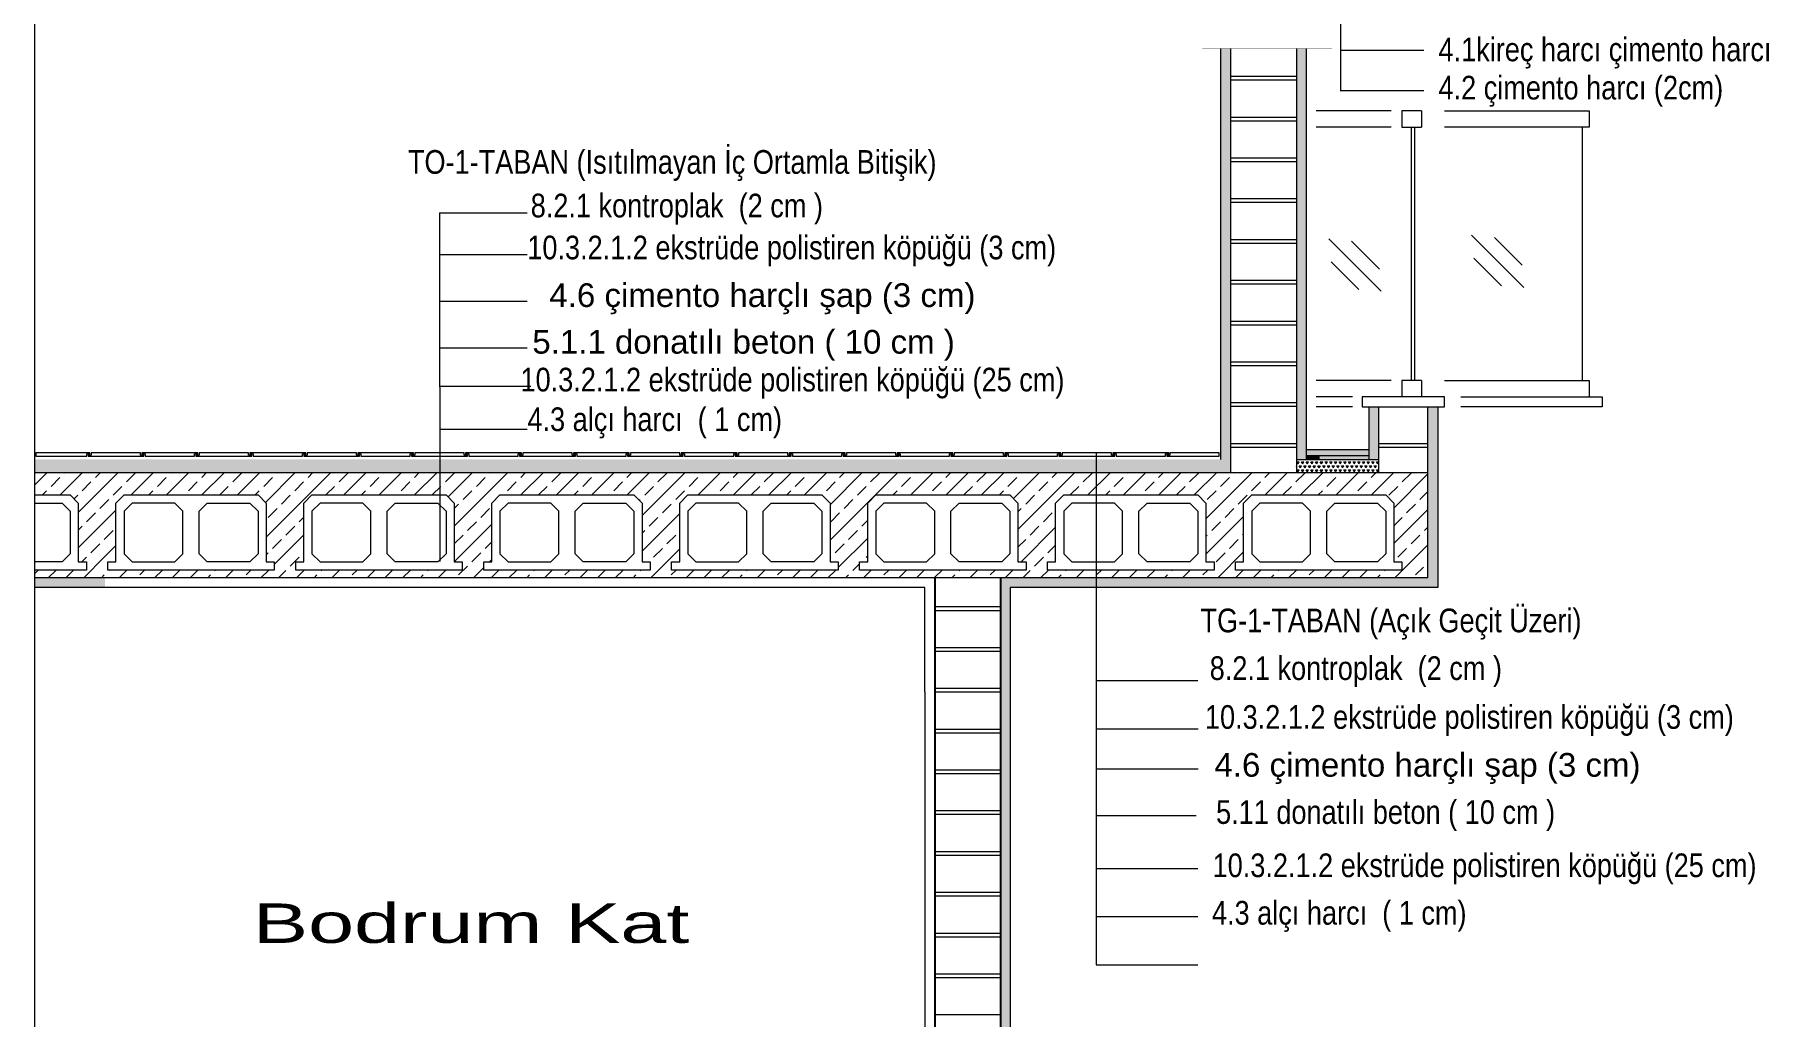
# Model space of a CAD drawing. Header units: millimetres. Extents: x 708 to 46452, y -4963 to 3960.
# Drawn here: x 39282 to 40447, y 2012 to 2674 of the extents above; entities that cross this region are included whole.
import ezdxf

# ---------------------------------------------------------------- set-up
doc = ezdxf.new("R2010")
doc.units = ezdxf.units.MM
doc.linetypes.add('DOT2', pattern=[0.125, 0, -0.125])
for name, color, linetype, lineweight in [('1', 7, 'Continuous', 0), ('101', 252, 'Continuous', 0), ('103', 31, 'Continuous', 0), ('156', 254, 'Continuous', 0), ('160', 254, 'Continuous', 0), ('20', 1, 'Continuous', 0), ('40', 4, 'Continuous', 0), ('60', 230, 'Continuous', 0), ('61', 251, 'Continuous', 0), ('80', 3, 'Continuous', 0)]:
    doc.layers.add(name, color=color, linetype=linetype, lineweight=lineweight)
doc.layers.add('2', color=2, linetype='Continuous')
doc.styles.add('GENERATED_STYLE_1', font='arial.ttf')
doc.styles.add('GENERATED_STYLE_8', font='arial.ttf')
doc.linetypes.add('BATTING', pattern='A,0.0001,-0.1,[134,ltypeshp.shx,S=0.1,R=0,X=-0.1,Y=0],-0.2,[134,ltypeshp.shx,S=0.1,R=180,X=0.1,Y=0],-0.1', length=0.4001)
pattern_1 = [(45, (-345275.083, -3578713.454), (-11.95481533, 11.95481533), []), (45, (-345263.128, -3578713.454), (-11.95481533, 11.95481533), [8.45333099, -4.226665494])]
pattern_2 = [(60, (-100241.3509, -904186.3192), (-1.575489185, 2.728827319), [1.575489188, -1.575489188]), (120, (-100241.3509, -904186.3192), (-3.150978374, 2e-09), [1.575489188, -1.575489188]), (1e-14, (-100242.1386, -904184.9548), (1.575489188, 2.7288273175), [1.575489188, -1.575489188])]

msp = doc.modelspace()

# ---------------------------------------------------------------- hatches: boundary and pattern name
at = {"layer": '101', "linetype": 'Continuous'}
for points in [[(40089.21, 2664.696), (40082.554, 2664.696), (40082.554, 2387.56), (40089.21, 2387.56)], [(40133.585, 2387.56), (40140.241, 2387.56), (40140.241, 2664.696), (40133.585, 2664.696)], [(39933.9, 1721.943), (39940.556, 1721.943), (39940.556, 2301.083), (40228.99, 2301.083), (40228.99, 2423.112), (40222.334, 2423.112), (40222.334, 2307.739), (39933.9, 2307.739)], [(40189.053, 2423.112), (40182.397, 2423.112), (40182.397, 2387.56), (40189.053, 2387.56)], [(39282.227, 2301.083), (39329.684, 2301.083), (39329.684, 2307.739), (39282.227, 2307.739)]]:
    msp.add_hatch(color=256, dxfattribs=at).paths.add_polyline_path(points)
h = msp.add_hatch(dxfattribs=at)
h.set_pattern_fill('JIS_LC_8A', color=256, scale=0.106417, style=0, pattern_type=2)
h.set_pattern_definition([(1e-14, (-345164.146, -3578713.454), (0, 27.5235132), []), (1e-14, (-345161.65, -3578715.95), (0, 27.5235132), [])])
h.paths.add_polyline_path([(40089.21, 2378.738), (40133.585, 2378.738), (40133.585, 2664.696), (40089.21, 2664.696)])
h = msp.add_hatch(dxfattribs=at)
h.set_pattern_fill('JIS_LC_8A', color=256, scale=0.106417, style=0, pattern_type=2)
h.set_pattern_definition([(1e-14, (-345452.58, -3578713.454), (0, 27.5235132), []), (1e-14, (-345450.085, -3578715.95), (0, 27.5235132), [])])
h.paths.add_polyline_path([(40222.334, 2423.112), (40189.053, 2423.112), (40189.053, 2378.738), (40222.334, 2378.738)])
h = msp.add_hatch(dxfattribs=at)
h.set_pattern_fill('ANSI33', color=256, scale=0.106417, style=0, pattern_type=2)
h.set_pattern_definition(pattern_1)
h.paths.add_polyline_path([(39329.684, 2378.738), (39282.227, 2378.738), (39282.227, 2363.61), (39306.252, 2363.61), (39311.73, 2358.132), (39311.73, 2318.465), (39317.208, 2318.465), (39317.208, 2312.987), (39282.227, 2312.987), (39282.227, 2307.739), (39329.684, 2307.739)])
h = msp.add_hatch(dxfattribs=at)
h.set_pattern_fill('ANSI33', color=256, scale=0.106417, style=0, pattern_type=2)
h.set_pattern_definition(pattern_1)
h.paths.add_polyline_path([(40222.334, 2378.738), (39329.684, 2378.738), (39329.684, 2307.739), (40222.334, 2307.739), (40222.334, 2312.987), (40219.235, 2312.987), (40219.235, 2318.465), (40222.334, 2318.465)])
h.paths.add_polyline_path([(39444.006, 2312.987), (39331.651, 2312.987), (39331.651, 2318.465), (39337.129, 2318.465), (39337.129, 2358.132), (39342.608, 2363.61), (39433.049, 2363.61), (39438.528, 2358.132), (39438.528, 2318.465), (39444.006, 2318.465)], flags=0)
h.paths.add_polyline_path([(39458.449, 2312.987), (39458.449, 2318.465), (39463.927, 2318.465), (39463.927, 2358.132), (39469.405, 2363.61), (39559.847, 2363.61), (39565.325, 2358.132), (39565.325, 2318.465), (39570.804, 2318.465), (39570.804, 2312.987)], flags=0)
h.paths.add_polyline_path([(39697.601, 2312.987), (39585.247, 2312.987), (39585.247, 2318.465), (39590.725, 2318.465), (39590.725, 2358.132), (39596.203, 2363.61), (39686.645, 2363.61), (39692.123, 2358.132), (39692.123, 2318.465), (39697.601, 2318.465)], flags=0)
h.paths.add_polyline_path([(39712.044, 2312.987), (39712.044, 2318.465), (39717.523, 2318.465), (39717.523, 2358.132), (39723.001, 2363.61), (39813.443, 2363.61), (39818.921, 2358.132), (39818.921, 2318.465), (39824.399, 2318.465), (39824.399, 2312.987)], flags=0)
h.paths.add_polyline_path([(39838.842, 2318.465), (39844.32, 2318.465), (39844.32, 2358.132), (39849.799, 2363.61), (39940.24, 2363.61), (39945.718, 2358.132), (39945.718, 2318.465), (39951.197, 2318.465), (39951.197, 2312.987), (39838.842, 2312.987)], flags=0)
h.paths.add_polyline_path([(39965.64, 2312.987), (39965.64, 2318.465), (39971.118, 2318.465), (39971.118, 2358.132), (39976.596, 2363.61), (40067.038, 2363.61), (40072.516, 2358.132), (40072.516, 2318.465), (40077.994, 2318.465), (40077.994, 2312.987)], flags=0)
h.paths.add_polyline_path([(40092.438, 2318.465), (40097.916, 2318.465), (40097.916, 2358.132), (40103.394, 2363.61), (40193.836, 2363.61), (40199.314, 2358.132), (40199.314, 2318.465), (40204.792, 2318.465), (40204.792, 2312.987), (40092.438, 2312.987)], flags=0)
at = {"layer": '103', "linetype": 'Continuous'}
h = msp.add_hatch(dxfattribs=at)
h.set_pattern_fill('TRIANG', color=256, scale=0.106417, style=0, pattern_type=2)
h.set_pattern_definition(pattern_2)
h.paths.add_polyline_path([(39282.227, 2378.738), (40089.21, 2378.738), (40089.21, 2387.56), (39282.227, 2387.56)])
h = msp.add_hatch(dxfattribs=at)
h.set_pattern_fill('TRIANG', color=256, scale=0.106417, style=0, pattern_type=2)
h.set_pattern_definition(pattern_2)
h.paths.add_polyline_path([(40189.053, 2387.56), (40133.585, 2387.56), (40133.585, 2378.738), (40189.053, 2378.738)])
at = {"layer": '156', "linetype": 'Continuous'}
h = msp.add_hatch(dxfattribs=at)
h.set_pattern_fill('AR_SAND', color=256, scale=0.106417, style=0, pattern_type=2)
h.set_pattern_definition([(37.5, (-901604.1349, -8959340.0011), (-0.028229796473, 0.863485365304), [0, -0.68117166519, 0, -0.7618367308, 0, -0.728226286796]), (7.5, (-901604.1349, -8959340.0011), (0.7931064114, 1.2647144307), [0, -0.3674741878, 0, -0.613950777176, 0, -0.23527310804]), (327.5, (-901604.6861, -8959340.0011), (1.395569804155, 0.00253566484), [0, -0.224069626706, 0, -0.806650656143, 0, -1.05312724552]), (317.5, (-901604.6861, -8959340.0011), (1.34716385256, 0.39332039562), [0, -0.112034813353, 0, -0.52880431903, 0, -0.60498799211])])
h.paths.add_polyline_path([(40182.397, 2394.176), (40140.241, 2394.176), (40140.241, 2390.118), (40182.397, 2390.118)])
at = {"layer": '61', "linetype": 'Continuous'}
h = msp.add_hatch(dxfattribs=at)
h.set_pattern_fill('AR_CONC', color=256, scale=0.106417, style=0, pattern_type=2)
h.set_pattern_definition([(50, (-100188.71818, -904186.3192), (-0.39159093277, 0.03425975088), [0.04094640515, -0.45041045667]), (355, (-100188.7182, -904186.3192), (-0.07575283006, 0.41066094447), [0.03275712412, -0.36032962096]), (100.4514447, (-100188.68555, -904186.32206), (0.31583810168, 0.37640117686), [0.03479908975, -0.38279030494]), (46.1842, (-100188.7182, -904186.21), (-0.58266205966, 0.09036651932), [0.06141960773, -0.675615685]), (96.63555761, (-100188.6696, -904186.21754), (0.51028062245, 0.53182206525), [0.052198656, -0.57418597597]), (351.18415117, (-100188.7182, -904186.21), (0.51028062248, 0.53182206522), [0.0491356154, -0.5404919718]), (21, (-100188.6636, -904186.2373), (-0.32588263999, 0.21981061616), [0.04094640515, -0.45041045667]), (326, (-100188.6636, -904186.2373), (0.13283836703, 0.39589685485), [0.03275712412, -0.36032836534]), (71.451445, (-100188.63643, -904186.25563), (0.4587210063, 0.17608624073), [0.03479908975, -0.38278964506]), (37.5, (-100188.71818, -904186.3192), (0.006638698165, 0.181744088155), [0, -0.35596074879, 0, -0.365787886025, 0, -0.36169324551]), (7.5, (-100188.71818, -904186.3192), (0.143623358177, 0.21532989002), [0, -0.20855369024, 0, -0.34777146776, 0, -0.137852897345]), (327.5, (-100188.83993, -904186.3192), (-0.291440810735, 0.012313463125), [0, -0.136488017174, 0, -0.42584261358, 0, -0.5650603911]), (317.5, (-100188.89452, -904186.3192), (0.31839146855, 0.05465214716), [0, -0.177434422326, 0, -0.28280317158, 0, -0.40127477049])])
h.paths.add_polyline_path([(40140.241, 2387.56), (40149.285, 2387.56), (40149.285, 2390.118), (40140.241, 2390.118)])
h = msp.add_hatch(dxfattribs=at)
h.set_pattern_fill('AR_CONC', color=256, scale=0.106417, style=0, pattern_type=2)
h.set_pattern_definition([(50, (-100428.50554, -904186.3192), (-0.39159093277, 0.03425975088), [0.04094640515, -0.45041045667]), (355, (-100428.50554, -904186.3192), (-0.07575283006, 0.41066094447), [0.03275712412, -0.36032962096]), (100.4514447, (-100428.4729, -904186.32206), (0.31583810168, 0.37640117686), [0.03479908975, -0.38279030494]), (46.1842, (-100428.50554, -904186.21), (-0.58266205966, 0.09036651932), [0.06141960773, -0.675615685]), (96.63555761, (-100428.457, -904186.21754), (0.51028062245, 0.53182206525), [0.052198656, -0.57418597597]), (351.18415117, (-100428.50554, -904186.21), (0.51028062248, 0.53182206522), [0.0491356154, -0.5404919718]), (21, (-100428.45094, -904186.2373), (-0.32588263999, 0.21981061616), [0.04094640515, -0.45041045667]), (326, (-100428.45094, -904186.2373), (0.13283836703, 0.39589685485), [0.03275712412, -0.36032836534]), (71.451445, (-100428.4238, -904186.25563), (0.4587210063, 0.17608624073), [0.03479908975, -0.38278964506]), (37.5, (-100428.50554, -904186.3192), (0.006638698165, 0.181744088155), [0, -0.35596074879, 0, -0.365787886025, 0, -0.36169324551]), (7.5, (-100428.50554, -904186.3192), (0.143623358177, 0.21532989002), [0, -0.20855369024, 0, -0.34777146776, 0, -0.137852897345]), (327.5, (-100428.62728, -904186.3192), (-0.291440810735, 0.012313463125), [0, -0.136488017174, 0, -0.42584261358, 0, -0.5650603911]), (317.5, (-100428.68188, -904186.3192), (0.31839146855, 0.05465214716), [0, -0.177434422326, 0, -0.28280317158, 0, -0.40127477049])])
h.paths.add_polyline_path([(40158.656, 2390.118), (40140.241, 2390.118), (40140.241, 2387.56), (40158.656, 2387.56)])
h = msp.add_hatch(dxfattribs=at)
h.set_pattern_fill('AR_CONC', color=256, scale=0.106417, style=0, pattern_type=2)
h.set_pattern_definition([(50, (-100251.00777, -904186.3192), (-0.39159093277, 0.03425975088), [0.04094640515, -0.45041045667]), (355, (-100251.00777, -904186.3192), (-0.07575283006, 0.41066094447), [0.03275712412, -0.36032962096]), (100.4514447, (-100250.97514, -904186.32206), (0.31583810168, 0.37640117686), [0.03479908975, -0.38279030494]), (46.1842, (-100251.00777, -904186.21), (-0.58266205966, 0.09036651932), [0.06141960773, -0.675615685]), (96.63555761, (-100250.9592, -904186.21754), (0.51028062245, 0.53182206525), [0.052198656, -0.57418597597]), (351.18415117, (-100251.0078, -904186.21), (0.51028062248, 0.53182206522), [0.0491356154, -0.5404919718]), (21, (-100250.95318, -904186.2373), (-0.32588263999, 0.21981061616), [0.04094640515, -0.45041045667]), (326, (-100250.95318, -904186.2373), (0.13283836703, 0.39589685485), [0.03275712412, -0.36032836534]), (71.451445, (-100250.92602, -904186.25563), (0.4587210063, 0.17608624073), [0.03479908975, -0.38278964506]), (37.5, (-100251.00777, -904186.3192), (0.006638698165, 0.181744088155), [0, -0.35596074879, 0, -0.365787886025, 0, -0.36169324551]), (7.5, (-100251.00777, -904186.3192), (0.143623358177, 0.21532989002), [0, -0.20855369024, 0, -0.34777146776, 0, -0.137852897345]), (327.5, (-100251.12952, -904186.3192), (-0.291440810735, 0.012313463125), [0, -0.136488017174, 0, -0.42584261358, 0, -0.5650603911]), (317.5, (-100251.18412, -904186.3192), (0.31839146855, 0.05465214716), [0, -0.177434422326, 0, -0.28280317158, 0, -0.40127477049])])
h.paths.add_polyline_path([(40149.285, 2387.56), (40182.397, 2387.56), (40182.397, 2390.118), (40149.285, 2390.118)])
h = msp.add_hatch(dxfattribs=at)
h.set_pattern_fill('AR_CONC', color=256, scale=0.106417, style=0, pattern_type=2)
h.set_pattern_definition([(50, (-100366.21595, -904186.3192), (-0.39159093277, 0.03425975088), [0.04094640515, -0.45041045667]), (355, (-100366.21595, -904186.3192), (-0.07575283006, 0.41066094447), [0.03275712412, -0.36032962096]), (100.4514447, (-100366.1833, -904186.32206), (0.31583810168, 0.37640117686), [0.03479908975, -0.38279030494]), (46.1842, (-100366.21595, -904186.21), (-0.58266205966, 0.09036651932), [0.06141960773, -0.675615685]), (96.63555761, (-100366.1674, -904186.21754), (0.51028062245, 0.53182206525), [0.052198656, -0.57418597597]), (351.18415117, (-100366.21595, -904186.21), (0.51028062248, 0.53182206522), [0.0491356154, -0.5404919718]), (21, (-100366.16135, -904186.2373), (-0.32588263999, 0.21981061616), [0.04094640515, -0.45041045667]), (326, (-100366.16135, -904186.2373), (0.13283836703, 0.39589685485), [0.03275712412, -0.36032836534]), (71.451445, (-100366.1342, -904186.25563), (0.4587210063, 0.17608624073), [0.03479908975, -0.38278964506]), (37.5, (-100366.21595, -904186.3192), (0.006638698165, 0.181744088155), [0, -0.35596074879, 0, -0.365787886025, 0, -0.36169324551]), (7.5, (-100366.21595, -904186.3192), (0.143623358177, 0.21532989002), [0, -0.20855369024, 0, -0.34777146776, 0, -0.137852897345]), (327.5, (-100366.33769, -904186.3192), (-0.291440810735, 0.012313463125), [0, -0.136488017174, 0, -0.42584261358, 0, -0.5650603911]), (317.5, (-100366.3923, -904186.3192), (0.31839146855, 0.05465214716), [0, -0.177434422326, 0, -0.28280317158, 0, -0.40127477049])])
h.paths.add_polyline_path([(40182.397, 2390.118), (40158.656, 2390.118), (40158.656, 2387.56), (40182.397, 2387.56)])

# ---------------------------------------------------------------- linework, layer by layer
at = {"layer": '1', "linetype": 'Continuous'}
for p, q in [((40163.326, 2756.943), (40163.419, 2636.468)), ((40163.157, 2663.691), (40219.644, 2663.691)), ((40163.249, 2663.691), (40219.551, 2663.691)), ((40163.342, 2663.691), (40219.644, 2663.691)), ((40163.186, 2636.468), (40219.551, 2636.468)), ((39555.366, 2554.03), (39555.561, 2318.666)), ((39555.366, 2554.03), (39614.639, 2554.03)), ((39555.561, 2525.933), (39614.639, 2525.933)), ((39555.561, 2494.454), (39614.639, 2494.454)), ((39555.561, 2462.975), (39614.639, 2462.975)), ((39555.561, 2436.962), (39616.989, 2436.962)), ((39555.561, 2408.081), (39614.639, 2408.081)), ((39998.572, 2391.997), (39998.483, 2046.631)), ((39998.618, 2238.374), (40067.061, 2238.374)), ((39882.869, 2230.736), (39882.869, 1728.559)), ((39940.556, 2230.736), (39940.556, 1728.559)), ((39998.631, 2205.829), (40067.3, 2205.829)), ((39998.517, 2178.919), (40067.3, 2178.919)), ((39998.517, 2147.441), (40065.876, 2147.441)), ((39998.67, 2111.721), (40067.1, 2111.721)), ((39998.47, 2079.176), (40067.1, 2079.176)), ((39998.483, 2046.631), (40067.1, 2046.631)), ((39998.483, 2046.631), (40067.1, 2046.631))]:
    msp.add_line(p, q, dxfattribs=at)
at = {"layer": '1', "linetype": 'Continuous', "flags": 128}
for points in [[(40082.554, 2387.56), (40082.554, 2664.696)], [(40140.241, 2664.696), (40140.241, 2387.56)], [(40228.99, 2423.112), (40228.99, 2301.083), (39940.556, 2301.083), (39940.556, 2230.736)], [(40182.397, 2423.112), (40182.397, 2387.56)], [(39882.869, 2230.736), (39882.869, 2301.083), (39282.227, 2301.083)]]:
    msp.add_lwpolyline(points, dxfattribs=at)
at = {"layer": '101', "linetype": 'Continuous'}
for p, q in [((39889.525, 2288.278), (39933.9, 2288.278)), ((39889.525, 2285.783), (39933.9, 2285.783)), ((39889.525, 2260.755), (39933.9, 2260.755)), ((39889.525, 2258.26), (39933.9, 2258.26)), ((39889.525, 2233.231), (39933.9, 2233.231)), ((39889.525, 2230.736), (39933.9, 2230.736)), ((39889.525, 2205.708), (39933.9, 2205.708)), ((39889.525, 2203.213), (39933.9, 2203.213)), ((39889.525, 2178.184), (39933.9, 2178.184)), ((39889.525, 2175.689), (39933.9, 2175.689)), ((39889.525, 2150.661), (39933.9, 2150.661)), ((39889.525, 2148.166), (39933.9, 2148.166)), ((39889.525, 2123.137), (39933.9, 2123.137)), ((39889.525, 2120.642), (39933.9, 2120.642)), ((39889.525, 2095.614), (39933.9, 2095.614)), ((39889.525, 2093.119), (39933.9, 2093.119)), ((39889.525, 2068.09), (39933.9, 2068.09)), ((39889.525, 2065.595), (39933.9, 2065.595)), ((39889.525, 2040.567), (39933.9, 2040.567)), ((39889.525, 2038.072), (39933.9, 2038.072)), ((39889.525, 2013.043), (39933.9, 2013.043))]:
    msp.add_line(p, q, dxfattribs=at)
at = {"layer": '103', "linetype": 'BATTING'}
msp.add_line((40133.585, 2387.56), (40189.053, 2387.56), dxfattribs=at)
at = {"layer": '160', "linetype": 'Continuous'}
for p, q in [((40089.21, 2664.696), (40089.21, 2378.738)), ((40133.585, 2664.696), (40133.585, 2378.738)), ((40189.053, 2423.112), (40189.053, 2378.738)), ((40189.053, 2423.112), (40222.334, 2423.112))]:
    msp.add_line(p, q, dxfattribs=at)
at = {"layer": '160', "linetype": 'Continuous', "flags": 128}
msp.add_lwpolyline([(40222.334, 2378.738), (40222.334, 2423.112), (40233.427, 2423.112), (40233.427, 2429.769), (40177.959, 2429.769), (40177.959, 2423.112), (40189.053, 2423.112)], dxfattribs=at)
at = {"layer": '2', "linetype": 'DOT2'}
msp.add_line((40157.53, 2664.696), (40070.168, 2664.696), dxfattribs=at)
at = {"layer": '2', "linetype": 'Continuous'}
for p, q in [((39889.525, 2307.739), (39889.525, 1721.943)), ((39933.9, 2307.739), (39933.9, 1721.943))]:
    msp.add_line(p, q, dxfattribs=at)
at = {"layer": '20', "linetype": 'Continuous'}
for p, q in [((39282.227, 3751.737), (39282.227, 1432.287)), ((40211.24, 2440.862), (40211.24, 2611.704)), ((40213.459, 2440.862), (40213.459, 2611.704))]:
    msp.add_line(p, q, dxfattribs=at)
at = {"layer": '20', "linetype": 'Continuous', "flags": 128}
for points in [[(39282.227, 2363.61), (39306.252, 2363.61), (39311.73, 2358.132), (39311.73, 2318.465), (39317.208, 2318.465), (39317.208, 2312.987), (39282.227, 2312.987)], [(39282.227, 2358.132), (39300.773, 2358.132), (39306.252, 2352.654), (39306.252, 2323.944), (39300.773, 2318.465), (39282.227, 2318.465)]]:
    msp.add_lwpolyline(points, dxfattribs=at)
for points in [[(39433.049, 2363.61), (39438.528, 2358.132), (39438.528, 2318.465), (39444.006, 2318.465), (39444.006, 2312.987), (39331.651, 2312.987), (39331.651, 2318.465), (39337.129, 2318.465), (39337.129, 2358.132), (39342.608, 2363.61)], [(39348.086, 2358.132), (39342.608, 2352.654), (39342.608, 2323.944), (39348.086, 2318.465), (39376.872, 2318.465), (39382.35, 2323.944), (39382.35, 2352.654), (39376.872, 2358.132)], [(39427.571, 2358.132), (39433.049, 2352.654), (39433.049, 2323.944), (39427.571, 2318.465), (39398.785, 2318.465), (39393.307, 2323.944), (39393.307, 2352.654), (39398.785, 2358.132)], [(39559.847, 2363.61), (39565.325, 2358.132), (39565.325, 2318.465), (39570.804, 2318.465), (39570.804, 2312.987), (39458.449, 2312.987), (39458.449, 2318.465), (39463.927, 2318.465), (39463.927, 2358.132), (39469.405, 2363.61)], [(39474.884, 2358.132), (39469.405, 2352.654), (39469.405, 2323.944), (39474.884, 2318.465), (39503.67, 2318.465), (39509.148, 2323.944), (39509.148, 2352.654), (39503.67, 2358.132)], [(39554.369, 2358.132), (39559.847, 2352.654), (39559.847, 2323.944), (39554.369, 2318.465), (39525.583, 2318.465), (39520.104, 2323.944), (39520.104, 2352.654), (39525.583, 2358.132)], [(39686.645, 2363.61), (39692.123, 2358.132), (39692.123, 2318.465), (39697.601, 2318.465), (39697.601, 2312.987), (39585.247, 2312.987), (39585.247, 2318.465), (39590.725, 2318.465), (39590.725, 2358.132), (39596.203, 2363.61)], [(39601.681, 2358.132), (39596.203, 2352.654), (39596.203, 2323.944), (39601.681, 2318.465), (39630.468, 2318.465), (39635.946, 2323.944), (39635.946, 2352.654), (39630.468, 2358.132)], [(39681.167, 2358.132), (39686.645, 2352.654), (39686.645, 2323.944), (39681.167, 2318.465), (39652.38, 2318.465), (39646.902, 2323.944), (39646.902, 2352.654), (39652.38, 2358.132)], [(39813.443, 2363.61), (39818.921, 2358.132), (39818.921, 2318.465), (39824.399, 2318.465), (39824.399, 2312.987), (39712.044, 2312.987), (39712.044, 2318.465), (39717.523, 2318.465), (39717.523, 2358.132), (39723.001, 2363.61)], [(39728.479, 2358.132), (39723.001, 2352.654), (39723.001, 2323.944), (39728.479, 2318.465), (39757.265, 2318.465), (39762.743, 2323.944), (39762.743, 2352.654), (39757.265, 2358.132)], [(39807.964, 2358.132), (39813.443, 2352.654), (39813.443, 2323.944), (39807.964, 2318.465), (39779.178, 2318.465), (39773.7, 2323.944), (39773.7, 2352.654), (39779.178, 2358.132)], [(39940.24, 2363.61), (39945.718, 2358.132), (39945.718, 2318.465), (39951.197, 2318.465), (39951.197, 2312.987), (39838.842, 2312.987), (39838.842, 2318.465), (39844.32, 2318.465), (39844.32, 2358.132), (39849.799, 2363.61)], [(39855.277, 2358.132), (39849.799, 2352.654), (39849.799, 2323.944), (39855.277, 2318.465), (39884.063, 2318.465), (39889.541, 2323.944), (39889.541, 2352.654), (39884.063, 2358.132)], [(39934.762, 2358.132), (39940.24, 2352.654), (39940.24, 2323.944), (39934.762, 2318.465), (39905.976, 2318.465), (39900.498, 2323.944), (39900.498, 2352.654), (39905.976, 2358.132)], [(40067.038, 2363.61), (40072.516, 2358.132), (40072.516, 2318.465), (40077.994, 2318.465), (40077.994, 2312.987), (39965.64, 2312.987), (39965.64, 2318.465), (39971.118, 2318.465), (39971.118, 2358.132), (39976.596, 2363.61)], [(39982.075, 2358.132), (39976.596, 2352.654), (39976.596, 2323.944), (39982.075, 2318.465), (40010.861, 2318.465), (40016.339, 2323.944), (40016.339, 2352.654), (40010.861, 2358.132)], [(40061.56, 2358.132), (40067.038, 2352.654), (40067.038, 2323.944), (40061.56, 2318.465), (40032.774, 2318.465), (40027.295, 2323.944), (40027.295, 2352.654), (40032.774, 2358.132)], [(40193.836, 2363.61), (40199.314, 2358.132), (40199.314, 2318.465), (40204.792, 2318.465), (40204.792, 2312.987), (40092.438, 2312.987), (40092.438, 2318.465), (40097.916, 2318.465), (40097.916, 2358.132), (40103.394, 2363.61)], [(40108.872, 2358.132), (40103.394, 2352.654), (40103.394, 2323.944), (40108.872, 2318.465), (40137.658, 2318.465), (40143.137, 2323.944), (40143.137, 2352.654), (40137.658, 2358.132)], [(40188.357, 2358.132), (40193.836, 2352.654), (40193.836, 2323.944), (40188.357, 2318.465), (40159.571, 2318.465), (40154.093, 2323.944), (40154.093, 2352.654), (40159.571, 2358.132)]]:
    msp.add_lwpolyline(points, close=True, dxfattribs=at)
at = {"layer": '40', "linetype": 'Continuous'}
for p, q in [((40197.549, 2622.797), (40146.897, 2622.797)), ((40233.427, 2622.797), (40331.051, 2622.797)), ((40331.051, 2622.797), (40331.051, 2611.704)), ((40197.549, 2611.704), (40146.897, 2611.704)), ((40331.051, 2611.704), (40233.427, 2611.704)), ((40326.613, 2440.862), (40326.613, 2611.704)), ((40286.959, 2503.595), (40251.641, 2538.912)), ((40285.84, 2518.589), (40267.101, 2537.327)), ((40271.965, 2504.713), (40253.226, 2523.452)), ((40197.549, 2440.862), (40146.897, 2440.862)), ((40233.427, 2440.862), (40331.051, 2440.862)), ((40331.051, 2440.862), (40331.051, 2429.769)), ((40171.303, 2429.769), (40146.897, 2429.769)), ((40171.303, 2423.112), (40146.897, 2423.112)), ((40244.521, 2429.769), (40339.926, 2429.769)), ((40339.926, 2423.112), (40244.521, 2423.112)), ((40339.926, 2429.769), (40339.926, 2423.112))]:
    msp.add_line(p, q, dxfattribs=at)
at = {"layer": '40', "linetype": 'Continuous', "flags": 128}
msp.add_lwpolyline([(39283.115, 2391.997), (39283.115, 2389.778), (39317.428, 2389.778), (39317.428, 2391.331), (39319.646, 2391.331), (39319.646, 2391.997)], close=True, dxfattribs=at)
for points in [[(39320.534, 2389.778), (39356.033, 2389.778), (39356.033, 2390.444), (39353.815, 2390.444), (39353.815, 2391.997), (39320.534, 2391.997), (39320.534, 2390.444), (39318.315, 2390.444), (39318.315, 2389.778), (39353.815, 2389.778)], [(39390.202, 2391.997), (39354.702, 2391.997), (39354.702, 2391.331), (39356.921, 2391.331), (39356.921, 2389.778), (39390.202, 2389.778), (39390.202, 2391.331), (39392.42, 2391.331), (39392.42, 2391.997), (39356.921, 2391.997)], [(39393.308, 2389.778), (39428.808, 2389.778), (39428.808, 2390.444), (39426.589, 2390.444), (39426.589, 2391.997), (39393.308, 2391.997), (39393.308, 2390.444), (39391.089, 2390.444), (39391.089, 2389.778), (39426.589, 2389.778)], [(39462.976, 2391.997), (39427.476, 2391.997), (39427.476, 2391.331), (39429.695, 2391.331), (39429.695, 2389.778), (39462.976, 2389.778), (39462.976, 2391.331), (39465.195, 2391.331), (39465.195, 2391.997), (39429.695, 2391.997)], [(39466.082, 2389.778), (39501.582, 2389.778), (39501.582, 2390.444), (39499.363, 2390.444), (39499.363, 2391.997), (39466.082, 2391.997), (39466.082, 2390.444), (39463.863, 2390.444), (39463.863, 2389.778), (39499.363, 2389.778)], [(39535.75, 2391.997), (39500.25, 2391.997), (39500.25, 2391.331), (39502.469, 2391.331), (39502.469, 2389.778), (39535.75, 2389.778), (39535.75, 2391.331), (39537.969, 2391.331), (39537.969, 2391.997), (39502.469, 2391.997)], [(39538.856, 2389.778), (39574.356, 2389.778), (39574.356, 2390.444), (39572.137, 2390.444), (39572.137, 2391.997), (39538.856, 2391.997), (39538.856, 2390.444), (39536.637, 2390.444), (39536.637, 2389.778), (39572.137, 2389.778)], [(39608.524, 2391.997), (39573.024, 2391.997), (39573.024, 2391.331), (39575.243, 2391.331), (39575.243, 2389.778), (39608.524, 2389.778), (39608.524, 2391.331), (39610.743, 2391.331), (39610.743, 2391.997), (39575.243, 2391.997)], [(39611.63, 2389.778), (39647.13, 2389.778), (39647.13, 2390.444), (39644.911, 2390.444), (39644.911, 2391.997), (39611.63, 2391.997), (39611.63, 2390.444), (39609.411, 2390.444), (39609.411, 2389.778), (39644.911, 2389.778)], [(39681.298, 2391.997), (39645.799, 2391.997), (39645.799, 2391.331), (39648.017, 2391.331), (39648.017, 2389.778), (39681.298, 2389.778), (39681.298, 2391.331), (39683.517, 2391.331), (39683.517, 2391.997), (39648.017, 2391.997)], [(39684.404, 2389.778), (39719.904, 2389.778), (39719.904, 2390.444), (39717.685, 2390.444), (39717.685, 2391.997), (39684.404, 2391.997), (39684.404, 2390.444), (39682.186, 2390.444), (39682.186, 2389.778), (39717.685, 2389.778)], [(39754.072, 2391.997), (39718.573, 2391.997), (39718.573, 2391.331), (39720.791, 2391.331), (39720.791, 2389.778), (39754.072, 2389.778), (39754.072, 2391.331), (39756.291, 2391.331), (39756.291, 2391.997), (39720.791, 2391.997)], [(39757.178, 2389.778), (39792.678, 2389.778), (39792.678, 2390.444), (39790.459, 2390.444), (39790.459, 2391.997), (39757.178, 2391.997), (39757.178, 2390.444), (39754.96, 2390.444), (39754.96, 2389.778), (39790.459, 2389.778)], [(39826.846, 2391.997), (39791.347, 2391.997), (39791.347, 2391.331), (39793.565, 2391.331), (39793.565, 2389.778), (39826.846, 2389.778), (39826.846, 2391.331), (39829.065, 2391.331), (39829.065, 2391.997), (39793.565, 2391.997)], [(39829.952, 2389.778), (39865.452, 2389.778), (39865.452, 2390.444), (39863.233, 2390.444), (39863.233, 2391.997), (39829.952, 2391.997), (39829.952, 2390.444), (39827.734, 2390.444), (39827.734, 2389.778), (39863.233, 2389.778)], [(39899.62, 2391.997), (39864.121, 2391.997), (39864.121, 2391.331), (39866.339, 2391.331), (39866.339, 2389.778), (39899.62, 2389.778), (39899.62, 2391.331), (39901.839, 2391.331), (39901.839, 2391.997), (39866.339, 2391.997)], [(39902.727, 2389.778), (39938.226, 2389.778), (39938.226, 2390.444), (39936.007, 2390.444), (39936.007, 2391.997), (39902.727, 2391.997), (39902.727, 2390.444), (39900.508, 2390.444), (39900.508, 2389.778), (39936.007, 2389.778)], [(39972.394, 2391.997), (39936.895, 2391.997), (39936.895, 2391.331), (39939.114, 2391.331), (39939.114, 2389.778), (39972.394, 2389.778), (39972.394, 2391.331), (39974.613, 2391.331), (39974.613, 2391.997), (39939.114, 2391.997)], [(39975.501, 2389.778), (40011, 2389.778), (40011, 2390.444), (40008.781, 2390.444), (40008.781, 2391.997), (39975.501, 2391.997), (39975.501, 2390.444), (39973.282, 2390.444), (39973.282, 2389.778), (40008.781, 2389.778)], [(40045.168, 2391.997), (40009.669, 2391.997), (40009.669, 2391.331), (40011.888, 2391.331), (40011.888, 2389.778), (40045.168, 2389.778), (40045.168, 2391.331), (40047.387, 2391.331), (40047.387, 2391.997), (40011.888, 2391.997)], [(40048.275, 2389.778), (40081.556, 2389.778), (40081.556, 2390.444), (40081.556, 2391.997), (40048.275, 2391.997), (40048.275, 2390.444), (40046.056, 2390.444), (40046.056, 2389.778), (40081.556, 2389.778)]]:
    msp.add_lwpolyline(points, dxfattribs=at)
at = {"layer": '60', "linetype": 'Continuous'}
for p, q in [((40190.662, 2501.037), (40155.345, 2536.355)), ((40189.544, 2516.031), (40170.805, 2534.77)), ((40175.669, 2502.156), (40156.93, 2520.895))]:
    msp.add_line(p, q, dxfattribs=at)
at = {"layer": '80', "linetype": 'Continuous'}
for p, q in [((40204.584, 2622.797), (40204.584, 2611.704)), ((40217.896, 2622.797), (40204.584, 2622.797)), ((40217.896, 2622.797), (40217.896, 2611.704)), ((40204.584, 2611.704), (40217.896, 2611.704)), ((40204.584, 2440.862), (40204.584, 2429.769)), ((40217.896, 2440.862), (40204.584, 2440.862)), ((40217.896, 2440.862), (40217.896, 2429.769)), ((39282.227, 2378.738), (40222.334, 2378.738)), ((40222.334, 2307.739), (40222.334, 2378.738)), ((40222.334, 2307.739), (39282.227, 2307.739))]:
    msp.add_line(p, q, dxfattribs=at)
at = {"layer": '80', "linetype": 'Continuous', "flags": 128}
for points in [[(40140.241, 2394.176), (40182.397, 2394.176)], [(40182.397, 2390.118), (40140.241, 2390.118)]]:
    msp.add_lwpolyline(points, dxfattribs=at)

# ---------------------------------------------------------------- texts
at = {"layer": '1', "linetype": 'Continuous', "char_height": 15.96249, "attachment_point": 3, "style": 'GENERATED_STYLE_8'}
for s, insert, width in [('\\A1;{\\fArial Narrow|b0|i0|c162|p34;4.1kireç harcı çimento harcı (1cm) }', (40505.849, 2672.172), 382.65327), ('\\A1;{\\fArial Narrow|b0|i0|c162|p34;10.3.2.1.2 ekstrüde polistiren köpüğü (3 cm)}', (39971.458, 2538.544), 370.86289), ('\\A1;4.6 çimento harçlı şap (3 cm)', (39917.033, 2506.394), 370.86289), ('\\A1;5.1.1 donatılı beton ( 10 cm )', (39903.12, 2474.915), 370.86289), ('\\A1;{\\fArial Narrow|b0|i0|c162|p34;10.3.2.1.2 ekstrüde polistiren köpüğü (25 cm)}', (39977.055, 2449.425), 370.86289), ('\\A1;{\\fArial Narrow|b0|i0|c162|p34;4.3 alçı harcı  ( 1 cm)}', (39786.534, 2422.669), 272.71207), ('\\A1;{\\fArial Narrow|b0|i0|c162|p34;10.3.2.1.2 ekstrüde polistiren köpüğü (3 cm)}', (40428.637, 2221.818), 370.86289), ('\\A1;4.6 çimento harçlı şap (3 cm)', (40365.731, 2189.514), 370.86289), ('\\A1;{\\fArial Narrow|b0|i0|c162|p34;5.11 donatılı beton ( 10 cm )}', (40308.097, 2157.683), 249.46977), ('\\A1;{\\fArial Narrow|b0|i0|c162|p34;10.3.2.1.2 ekstrüde polistiren köpüğü (25 cm)}', (40443.984, 2121.756), 370.86289), ('\\A1;{\\fArial Narrow|b0|i0|c162|p34;4.3 alçı harcı  ( 1 cm)}', (40248.351, 2089.731), 272.71207)]:
    msp.add_mtext(s, dxfattribs=dict(at, insert=insert, width=width))
at = {"layer": '1', "linetype": 'Continuous'}
for s, insert, char_height, attachment_point, style in [('\\A1;{\\fArial Narrow|b0|i0|c162|p34;4.2 çimento harcı (2cm)}', (40421.504, 2646.37), 15.96249, 3, 'GENERATED_STYLE_8'), ('\\A1;{\\fArial Narrow|b0|i0|c162|p34;TO-1-TABAN (Isıtılmayan İç Ortamla Bitişik)}', (39890.765, 2596.259), 15.96249, 3, 'GENERATED_STYLE_8'), ('\\A1;{\\fArial Narrow|b0|i0|c162|p34;8.2.1 kontroplak  (2 cm )}', (39814.167, 2566.848), 15.96249, 3, 'GENERATED_STYLE_8'), ('\\A1;{\\fArial Narrow|b0|i0|c162|p34;TG-1-TABAN (Açık Geçit Üzeri)}', (40325.897, 2286.926), 15.96249, 3, 'GENERATED_STYLE_8'), ('\\A1;{\\fArial Narrow|b0|i0|c162|p34;8.2.1 kontroplak  (2 cm )}', (40272.248, 2254.774), 15.96249, 3, 'GENERATED_STYLE_8'), ('\\A1;{\\W1.49992;Bodrum Kat}', (39429.627, 2061.058), 26.60415, 7, 'GENERATED_STYLE_1')]:
    msp.add_mtext(s, dxfattribs=dict(at, insert=insert, char_height=char_height, attachment_point=attachment_point, style=style))

doc.saveas('drawing.dxf')
